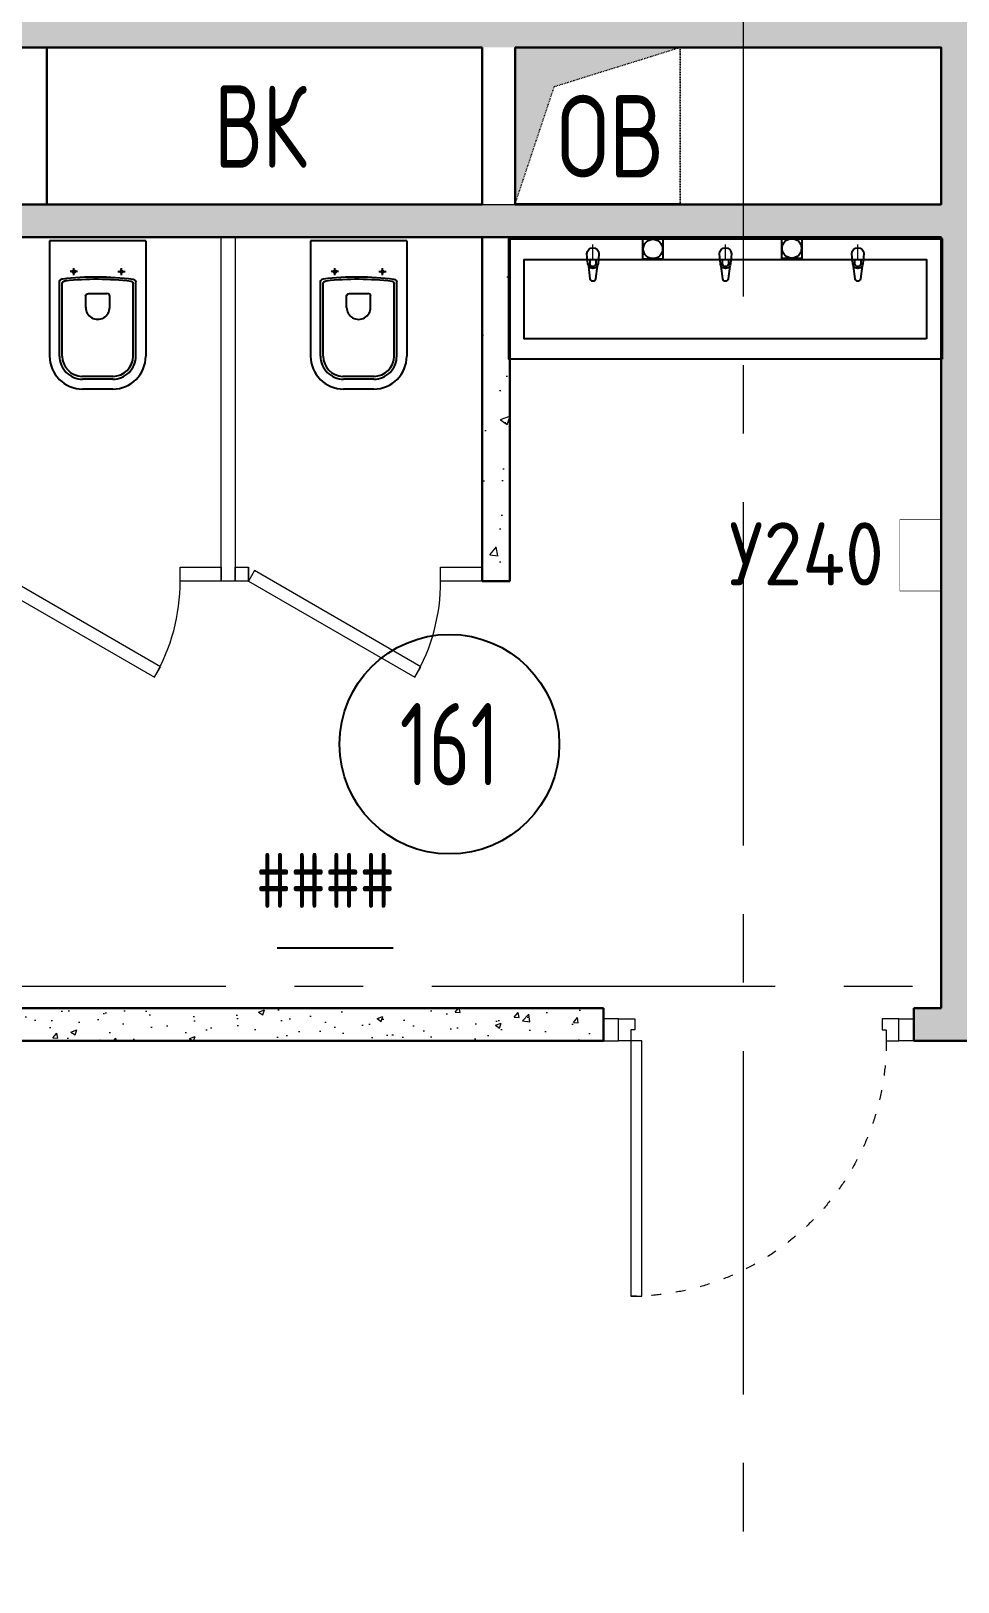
# Model space of a CAD drawing. Header units: millimetres. Extents: x -13407 to 8063098, y -2635 to 109271.
# Drawn here: x 17977 to 21351, y 61224 to 66874 of the extents above; entities that cross this region are included whole.
import ezdxf
from ezdxf.enums import TextEntityAlignment as Align

# ---------------------------------------------------------------- set-up
doc = ezdxf.new("R2010")
doc.units = ezdxf.units.MM
for name, pattern in [('ACAD_ISO03W100', [30, 12, -18]), ('ADSK_Скрыто', [6, 3, -3]), ('CENTER', [2, 1.25, -0.25, 0.25, -0.25])]:
    doc.linetypes.add(name, pattern=pattern)
doc.layers.get('Defpoints').update_dxf_attribs({"color": 6})
for name, color, linetype, lineweight in [('_0', 250, 'Continuous', 9), ('_Скрыто_', 7, 'ADSK_Скрыто', 9), ('АР_Двери', 5, 'Continuous', 18), ('АР_Маркер экспликации', 239, 'Continuous', 13), ('АР_Номер помещения', 1, 'Continuous', 25), ('АР_Оси', 193, 'Continuous', 9), ('АР_Перегородки газоблок', 165, 'Continuous', 30), ('АР_Перегородки газоблок_Штрих', 165, 'Continuous', 5), ('АР_Перегородки сантехнические', 216, 'Continuous', 9), ('АР_Помещения_площадь', 19, 'Continuous', 9), ('Спринклеры', 7, 'Continuous', 18), ('ТХ_ОСНОВНОЙ', 103, 'Continuous', 25), ('Эвакуация', 7, 'Continuous', 9)]:
    doc.layers.add(name, color=color, linetype=linetype, lineweight=lineweight)
for name, color, linetype in [('АР_Отверстия', 251, 'Continuous'), ('ТХ_дозаторы', 7, 'Continuous'), ('ТХ_обор_бытовое', 14, 'Continuous'), ('ТХ_сантехника', 253, 'Continuous')]:
    doc.layers.add(name, color=color, linetype=linetype)
doc.layers.get('АР_Маркер экспликации').off()
doc.styles.add('ICOCPEUR', font='isocpeur.ttf')
doc.styles.add('ISOCPEUR', font='isocpeur.ttf', dxfattribs={"width": 0.7})
doc.styles.add('ISOCPEUR_1', font='isocpeur.ttf', dxfattribs={"width": 0.9, "height": 250})
doc.styles.get("Standard").update_dxf_attribs({"font": 'arial.ttf'})
pattern_1 = [(50, (211803.85, -55205.68), (215.17805, -18.82564), [22.5, -247.5]), (355, (211803.85, -55205.68), (-41.6254, 225.65764), [18, -198]), (100.45144, (211821.79, -55207.25), (173.55265, 206.832), [19.12206, -210.34263]), (46.1842, (211803.85, -55145.68), (320.1724, -49.65578), [33.75, -371.25]), (96.63564, (211830.53, -55149.82), (280.3986, 292.2356), [28.6831, -315.51413]), (351.18416, (211803.85, -55145.68), (280.3986, 292.2356), [27, -297]), (21, (211833.85, -55160.68), (179.07212, -120.78567), [22.5, -247.5]), (326, (211833.85, -55160.68), (72.9946, 217.54501), [18, -198]), (71.45144, (211848.78, -55170.75), (252.06671, 96.75935), [19.12206, -210.34263]), (37.5, (211803.85, -55205.68), (3.647957, 99.868156), [0, -195.6, 0, -201, 0, -198.75]), (7.5, (211803.85, -55205.68), (78.92086, 118.323514), [0, -114.6, 0, -191.1, 0, -75.75]), (327.5, (211736.95, -55205.68), (160.14673, -6.766462), [0, -75, 0, -234, 0, -310.5]), (317.5, (211706.95, -55205.68), (174.95585, 30.031495), [0, -97.5, 0, -155.4, 0, -220.5])]

# ---------------------------------------------------------------- blocks, each defined once
blk = doc.blocks.new('*U308')
at = {"color": 253}
for points in [[(-55, -80), (-55, 0), (-115, 0), (-115, -40), (-100, -40), (-100, -80), (-55, -80)], [(0, 0), (0, -80), (-55, -80), (-55, 0), (0, 0)], [(-1130, 0), (-1130, -80), (-1075, -80), (-1075, 0), (-1130, 0)], [(-1075, -80), (-1075, 0), (-1015, 0), (-1015, -40), (-1030, -40), (-1030, -80), (-1075, -80)]]:
    blk.add_lwpolyline(points, dxfattribs=at)
blk.add_lwpolyline([(-100, -80), (-100, -1010), (-140, -1010), (-140, -80)], close=True, dxfattribs=at)
at = {"color": 253, "linetype": 'ACAD_ISO03W100', "ltscale": 3}
blk.add_arc((-100, -80), 930, 180, 270, dxfattribs=at)
blk = doc.blocks.new('*U310')
at = {"color": 253}
for p, q in [((0, 0), (0, 50)), ((700, 0), (700, 50))]:
    blk.add_line(p, q, dxfattribs=at)
blk.add_lwpolyline([(0, 0), (606.2, -350), (628.1, -312.1), (21.9, 37.9)], close=True, dxfattribs=at)
blk.add_arc((0, 0), 700, 330, 0, dxfattribs=at)
blk = doc.blocks.new('*U313')
at = {"color": 253}
for p, q in [((0, 0), (0, 50)), ((700, 0), (700, 50))]:
    blk.add_line(p, q, dxfattribs=at)
blk.add_lwpolyline([(0, 0), (606.2, -350), (628.1, -312.1), (21.9, 37.9)], close=True, dxfattribs=at)
blk.add_arc((0, 0), 700, 330, 0, dxfattribs=at)
blk = doc.blocks.new('*U542')
at = {"layer": 'Defpoints', "color": 253}
blk.add_line((473.1, -2070.1), (50.7, -2070.1), dxfattribs=at)
at = {"layer": 'АР_Номер помещения', "color": 253}
blk.add_circle((677.7, -1326.7), 400, dxfattribs=at)
at = {"layer": 'Defpoints', "color": 253, "style": 'ISOCPEUR', "width": 0.7}
blk.add_attdef('ПЛОЩАДЬ_ПОМЕЩЕНИЯ', text='', height=200, dxfattribs=at).set_placement((478, -1823.6), align=Align.MIDDLE_RIGHT)
at = {"layer": 'Defpoints', "color": 253, "style": 'ISOCPEUR', "width": 0.7, "flags": 1}
blk.add_attdef('КАТЕГОРИЯ', (-499.2, -2092.2), '', height=250, dxfattribs=at)
at = {"layer": 'АР_Номер помещения', "color": 253, "style": 'ISOCPEUR', "width": 0.7}
blk.add_attdef('НОМЕР_ПОМЕЩЕНИЯ', text='', height=300, dxfattribs=at).set_placement((677.7, -1326.7), align=Align.MIDDLE_CENTER)
at = {"layer": 'АР_Помещения_площадь', "color": 253, "lineweight": 30, "width": 0.7, "flags": 104}
blk.add_attdef('ИМЯ_ПОМЕЩЕНИЯ', text='', height=100, dxfattribs=at).set_placement((157.6, 1217.1), align=Align.MIDDLE_CENTER)
blk = doc.blocks.new('унитаз поликлиники')
at = {"color": 253}
for p, q in [((0, 175), (0, -175)), ((0, 175), (420, 175)), ((420, 138.7), (149.6, 138.7)), ((420, 129), (156.8, 128.7)), ((125.6, 86.7), (99.5, 86.7)), ((112.4, 73.1), (112.4, 100.2)), ((494, 57.1), (494, -57.1)), ((191.9, -33.7), (191.9, 33.7)), ((242.4, 43.7), (201.9, 43.7)), ((504, 55), (504, -55)), ((540, 55), (540, -55)), ((242.4, -43.7), (201.9, -43.7)), ((125.5, -86.5), (99.4, -86.5)), ((112.3, -73), (112.3, -100.1)), ((420, -139), (147.9, -138.7)), ((420, -129), (155.2, -128.7)), ((0, -175), (420, -175))]:
    blk.add_line(p, q, dxfattribs=at)
for centre, radius, start, end in [((420, 55), 120, 0, 90), ((420.5, 55.2), 83.5, 359.8619, 90.3335), ((420, 55), 74, 0, 90), ((242.4, 0), 43.7, 270, 90), ((420, -55), 120, 270, 0), ((420, -55), 84, 270, 0), ((420, -55), 74, 270, 358.4018)]:
    blk.add_arc(centre, radius, start, end, dxfattribs=at)
at = {"color": 253, "extrusion": (0, 0, -1)}
for centre, major_axis, ratio, start_param, end_param in [((1158.1, 0), (-731, -726.4), 0.993775, 0.659849, 0.910919), ((984.1, 0), (-23.4, -941.4), 0.89728, 1.422258, 1.677847), ((149.5, 127.3), (-5.6, -10.5), 0.821373, 1.269211, 2.570669), ((154.4, 119.8), (-5.61, -7.72), 0.798093, 1.232924, 2.686723), ((112.4, 86.8), (3.55, 3.55), 1, 5.504025, 11.78721), ((201.9, -33.5), (4.12, -9.49), 0.964797, 0.42926, 1.943413), ((147.9, -127.5), (5.4, -10.4), 0.836443, 0.56114, 1.877577), ((155.2, -117.5), (5.3, -10.4), 0.842984, 0.549902, 1.8819)]:
    blk.add_ellipse(centre, major_axis=major_axis, ratio=ratio, start_param=start_param, end_param=end_param, dxfattribs=at)
at = {"color": 253}
for centre, major_axis, ratio, start_param, end_param in [((201.9, 33.5), (4.12, 9.49), 0.964797, 0.42926, 1.943413), ((112.3, -86.6), (3.54, -3.55), 1, 5.504025, 11.78721)]:
    blk.add_ellipse(centre, major_axis=major_axis, ratio=ratio, start_param=start_param, end_param=end_param, dxfattribs=at)
blk = doc.blocks.new('232_Отверстие_Задание_на_отверстие_в_перекрытии_Спр_v3 - Тип1_1_ОВ-3252124-310_В_ОП_01_0_000')
at = {"layer": 'Спринклеры', "linetype": 'ADSK_Скрыто', "lineweight": 9}
blk.add_hatch(color=253, dxfattribs=at).paths.add_polyline_path([(-300, -285), (-299.8, -282.6), (-300, -282.6)])
at = {"layer": 'Эвакуация', "linetype": 'ADSK_Скрыто'}
blk.add_hatch(color=253, dxfattribs=at).paths.add_polyline_path([(-157.3, -285), (300, -285), (300, -282.6), (-299.8, -282.6), (-299.8, -285)])
at = {"layer": '_Скрыто_', "color": 253}
for p, q in [((292.4, 285), (-300, 285)), ((-300, 285), (292.4, 285)), ((292.4, 285), (-300, 285)), ((-157.5, 142.5), (300, 285)), ((300, 285), (292.7, 285)), ((292.7, 285), (300, 285)), ((300, 285), (292.7, 285)), ((300, 285), (300, -282.6)), ((300, -282.6), (300, 285)), ((-299.2, -282.6), (-157.5, 142.5))]:
    blk.add_line(p, q, dxfattribs=at)
at = {"layer": 'Эвакуация', "color": 253, "lineweight": 18}
for p, q in [((-300, 285), (-300, -285)), ((-300, 285), (-300, -285)), ((-300, -285), (-299.2, -282.6)), ((-300, -285), (300, -285)), ((300, -285), (300, -282.6))]:
    blk.add_line(p, q, dxfattribs=at)
at = {"layer": 'Эвакуация', "color": 253}
for p, q in [((-300, -285), (-300, 285)), ((300, -285), (-300, -285)), ((300, -282.6), (300, -285))]:
    blk.add_line(p, q, dxfattribs=at)
blk = doc.blocks.new('Из_буфера31843')
at = {"color": 253}
for p, q in [((365.8, 166.1), (359.2, 113.1)), ((394.6, 113.1), (388, 166.1)), ((915.8, 166.1), (909.2, 113.1)), ((944.6, 113.1), (938, 166.1)), ((1465.7, 166.1), (1459.1, 113.1)), ((1494.5, 113.1), (1487.9, 166.1)), ((355.9, 103.6), (351.9, 61.7)), ((363.3, 86.6), (363.3, 101.5)), ((390.5, 86.6), (363.3, 86.6)), ((390.5, 101.5), (390.5, 86.6)), ((401.9, 61.7), (397.9, 103.6)), ((905.9, 103.6), (901.9, 61.7)), ((913.3, 86.6), (913.3, 101.5)), ((940.5, 86.6), (913.3, 86.6)), ((940.5, 101.5), (940.5, 86.6)), ((951.9, 61.7), (947.9, 103.6)), ((1455.8, 103.6), (1451.8, 61.7)), ((1463.2, 86.6), (1463.2, 101.5)), ((1490.4, 86.6), (1463.2, 86.6)), ((1490.4, 101.5), (1490.4, 86.6)), ((1501.8, 61.7), (1497.8, 103.6))]:
    blk.add_line(p, q, dxfattribs=at)
at = {"color": 253, "lineweight": 13, "ltscale": 500}
for p, q in [((376.9, 85), (376.9, 22.5)), ((926.9, 85), (926.9, 22.5)), ((1476.9, 85), (1476.9, 22.5))]:
    blk.add_line(p, q, dxfattribs=at)
at = {"color": 253}
for points in [[(1826.9, 500), (26.9, 500), (26.9, 0), (1826.9, 0)], [(1761.9, 415), (91.9, 415), (91.9, 85), (1761.9, 85)]]:
    blk.add_lwpolyline(points, close=True, dxfattribs=at)
for centre, major_axis, start_param, end_param in [((376.9, 164.7), (-7.91, 7.91), 4.051589, 6.943986), ((926.9, 164.7), (-7.91, 7.91), 4.051589, 6.943986), ((1476.8, 164.7), (-7.91, 7.91), 4.051589, 6.943986), ((376.9, 101.7), (-14.9, -14.9), -1.35736, -0.875625), ((376.9, 101.7), (-14.9, 14.9), 4.498953, 6.496621), ((376.9, 101.5), (-9.62, 9.62), 3.926991, 7.068583), ((376.9, 101.7), (-14.9, 14.9), 4.017217, 4.498953), ((926.9, 101.7), (-14.9, -14.9), -1.35736, -0.875625), ((926.9, 101.7), (-14.9, 14.9), 4.498953, 6.496621), ((926.9, 101.5), (-9.62, 9.62), 3.926991, 7.068583), ((926.9, 101.7), (-14.9, 14.9), 4.017217, 4.498953), ((1476.8, 101.7), (-14.9, -14.9), -1.35736, -0.875625), ((1476.8, 101.7), (-14.9, 14.9), 4.498953, 6.496621), ((1476.8, 101.5), (-9.62, 9.62), 3.926991, 7.068583), ((1476.8, 101.7), (-14.9, 14.9), 4.017217, 4.498953), ((376.9, 61.7), (-17.7, -17.7), -0.785398, 2.356194), ((926.9, 61.7), (-17.7, -17.7), -0.785398, 2.356194), ((1476.8, 61.7), (-17.7, -17.7), -0.785398, 2.356194)]:
    blk.add_ellipse(centre, major_axis=major_axis, ratio=1, start_param=start_param, end_param=end_param, dxfattribs=at)
blk = doc.blocks.new('У240')
at = {"layer": 'ТХ_обор_бытовое', "color": 253, "lineweight": 0, "ltscale": 100, "transparency": 33554687, "const_width": 2}
blk.add_lwpolyline([(259065, 2931.5), (259065, 3191.5), (259215, 3191.5), (259215, 2931.5)], close=True, dxfattribs=at)
blk = doc.blocks.new('A$C500e89c7')
at = {"color": 253, "ltscale": 100}
blk.add_circle((-36.5, 37.3), 35.3, dxfattribs=at)
at = {"layer": 'ТХ_дозаторы', "color": 253, "ltscale": 100}
blk.add_lwpolyline([(-73, 74.7), (0, 74.7), (0, 0), (-73, 0)], close=True, dxfattribs=at)

msp = doc.modelspace()

# ---------------------------------------------------------------- hatches: boundary and pattern name
at = {"layer": 'АР_Перегородки газоблок_Штрих', "ltscale": 100}
h = msp.add_hatch(dxfattribs=at)
h.set_pattern_fill('AR-CONC', color=253, scale=30)
h.set_pattern_definition(pattern_1)
h.paths.add_polyline_path([(21409.9, 67946.7), (21289.9, 67946.7), (21289.9, 66934.6), (14441.4, 66934.6), (14441.4, 66814.6), (21289.9, 66814.6), (21290, 66242.8), (14439.9, 66242.8), (14439.9, 66122.8), (21290, 66122.8), (21290, 66116.9), (21290, 66116.9), (21290, 65678.6), (21290, 63315), (21190.7, 63315), (21190.7, 63195), (23369.9, 63195), (23369.9, 63315), (21410, 63315)])
edge = h.paths.add_edge_path()
edge.add_line((14439.9, 65900.1), (14439.9, 65937.6))
edge.add_arc((14265, 66227.6), 338.7, 279.3282, 301.0925, ccw=False)
edge.add_line((14319.9, 65893.5), (14319.9, 63315))
edge.add_line((14319.9, 63315), (14170, 63315))
edge.add_line((14170, 63315), (14170, 63195))
edge.add_line((14170, 63195), (14538.9, 63195))
edge.add_line((14538.9, 63195), (14538.9, 63315))
edge.add_line((14538.9, 63315), (14439.9, 63315))
edge.add_line((14439.9, 63315), (14439.9, 65900.1))
h.paths.add_polyline_path([(23889.9, 68065), (23809.9, 68065.1), (23769.9, 68065.1), (23769.9, 66508.6), (23769.9, 63195), (23889.9, 63195), (23889.9, 66742.8)])
h = msp.add_hatch(dxfattribs=at)
h.set_pattern_fill('AR-CONC', color=253, scale=2)
h.set_pattern_definition([(50, (-460482.84, -105438.9), (364.36934, -31.87817), [38.1, -419.1]), (355, (-460482.84, -105438.9), (-70.48684, 382.1137), [30.48, -335.28117]), (100.451445, (-460452.47, -105441.55), (293.8825, 350.2355), [32.38002, -356.1805]), (46.1842, (-460482.84, -105337.3), (542.1581, -84.08466), [57.15, -628.65]), (96.63556, (-460437.66, -105344.3), (474.80827, 494.85225), [48.57005, -534.2712]), (351.18415, (-460482.84, -105337.3), (474.80827, 494.85225), [45.71993, -502.91946]), (21, (-460432.04, -105362.7), (303.22878, -204.5304), [38.1, -419.1]), (326, (-460432.04, -105362.7), (123.60406, 368.37593), [30.48, -335.28]), (71.451445, (-460406.77, -105379.74), (426.83284, 163.84554), [32.38002, -356.17988]), (37.5, (-460482.84, -105438.9), (6.177207, 169.110078), [0, -331.216, 0, -340.36, 0, -336.55]), (7.5, (-460482.84, -105438.9), (133.639325, 200.36115), [0, -194.056, 0, -323.596, 0, -128.27]), (327.5, (-460596.12, -105438.9), (271.18119, -11.457488), [0, -127, 0, -396.24, 0, -525.78]), (317.5, (-460646.92, -105438.9), (296.25836, 50.85298), [0, -165.1, 0, -263.144, 0, -373.38])])
h.paths.add_polyline_path([(19619.9, 65994.6), (19619.9, 64910.5), (19719.9, 64910.5), (19719.9, 65994.6)])
h = msp.add_hatch(dxfattribs=at)
h.set_pattern_fill('AR-CONC', color=253, scale=30)
h.set_pattern_definition(pattern_1)
h.paths.add_polyline_path([(17769.9, 63315), (17769.9, 63195), (17769.9, 63195), (17769.9, 63315), (20060.7, 63315), (20060.7, 63195), (17769.9, 63195), (17769.9, 63315), (17769.9, 63195), (17769.9, 63315)])
at = {"layer": 'Спринклеры', "ltscale": 100}
h = msp.add_hatch(dxfattribs=at)
h.set_pattern_fill('ANSI31', color=253)
h.set_pattern_definition([(45, (211803.8535, -55205.68246), (-0.08838834765, 0.08838834765), [])])
h.paths.add_polyline_path([(20339.7, 66814.6), (19739.9, 66814.6), (19739.9, 66245.3), (19740.5, 66247), (19882.2, 66672.1)])
h.paths.add_polyline_path([(17569.9, 66794.2), (17914.7, 66815), (15919.9, 66814.6), (15919.9, 66242.8), (16034.8, 66701.4)])

# ---------------------------------------------------------------- linework, layer by layer
at = {"layer": '_0', "color": 253, "ltscale": 100}
msp.add_line((15799.9, 66242.8), (20216.6, 66242.8), dxfattribs=at)
at = {"layer": 'АР_Оси', "color": 253, "linetype": 'CENTER', "ltscale": 1000}
for p, q in [((20569.9, 79157.5), (20569.9, 23425.1)), ((-12563.8, 63395), (70614.6, 63395))]:
    msp.add_line(p, q, dxfattribs=at)
at = {"layer": 'АР_Перегородки газоблок', "color": 253, "ltscale": 100}
for points in [[(19619.9, 66814.6), (15919.9, 66814.6)], [(18034.7, 66814.6), (18034.7, 66242.8)], [(19619.9, 66242.8), (19619.9, 66814.6)], [(21289.9, 66814.6), (19739.9, 66814.6)], [(19739.9, 66814.6), (19739.9, 66242.8)], [(19739.9, 66242.8), (21290, 66242.8), (21289.9, 66814.6), (19739.9, 66814.6)], [(15919.9, 66242.8), (18891.4, 66242.8)], [(18614.9, 66242.8), (19619.9, 66242.8)], [(19619.9, 66122.8), (15919.9, 66122.8)], [(19619.9, 64870.5), (19619.9, 66122.8)], [(19619.9, 66122.8), (21290, 66122.8), (21290, 63315)], [(19619.9, 66122.8), (19619.9, 66122.8)], [(19719.9, 66122.8), (19719.9, 64870.5)], [(19719.9, 64870.5), (19619.9, 64870.5)], [(17769.9, 63315), (20060.7, 63315)], [(20060.7, 63315), (20060.7, 63195)], [(21190.7, 63315), (21290, 63315)], [(21190.7, 63195), (21190.7, 63315)], [(20060.7, 63195), (17769.9, 63195)], [(23369.9, 63195), (21190.7, 63195)]]:
    msp.add_lwpolyline(points, dxfattribs=at)
at = {"layer": 'АР_Перегородки сантехнические', "color": 253, "lineweight": 0}
for points in [[(18669.9, 66122.8), (18719.9, 66122.8), (18719.9, 64870.5), (18669.9, 64870.5)], [(18669.9, 64920.5), (18669.9, 64870.5), (18520.4, 64870.5), (18520.4, 64920.5)], [(18768.4, 64920.5), (18768.4, 64870.5), (18719.9, 64870.5), (18719.9, 64920.5)], [(19619.9, 64920.5), (19619.9, 64870.5), (19468.4, 64870.5), (19468.4, 64920.5)]]:
    msp.add_lwpolyline(points, close=True, dxfattribs=at)

# ---------------------------------------------------------------- block references
at = {"layer": '_Скрыто_', "color": 253}
msp.add_blockref('232_Отверстие_Задание_на_отверстие_в_перекрытии_Спр_v3 - Тип1_1_ОВ-3252124-310_В_ОП_01_0_000', (20039.7, 66529.6), dxfattribs=at)
at = {"layer": 'АР_Двери', "color": 253, "lineweight": 30}
for name, p in [('*U313', (17820.4, 64870.5)), ('*U310', (18768.4, 64870.5))]:
    msp.add_blockref(name, p, dxfattribs=at)
at = {"layer": 'АР_Двери', "color": 253, "xscale": -1}
msp.add_blockref('*U308', (20060.7, 63275), dxfattribs=at)
at = {"layer": 'АР_Маркер экспликации', "color": 253}
ref = msp.add_blockref('*U542', (18822.7, 65602.8), dxfattribs=at)
ref.add_attrib('НОМЕР_ПОМЕЩЕНИЯ', '161', dxfattribs={"layer": 'АР_Номер помещения', "color": 253, "height": 300, "style": 'ISOCPEUR', "width": 0.7}).set_placement((19500.4, 64276.1), align=Align.MIDDLE_CENTER)
ref.add_attrib('ПЛОЩАДЬ_ПОМЕЩЕНИЯ', '####', dxfattribs={"layer": 'Defpoints', "color": 253, "height": 200, "style": 'ISOCPEUR', "width": 0.7}).set_placement((19300.6, 63779.3), align=Align.MIDDLE_RIGHT)
at = {"layer": 'ТХ_дозаторы', "color": 253, "ltscale": 100}
for p in [(20277.7, 66043), (20783.2, 66045.3)]:
    msp.add_blockref('A$C500e89c7', p, dxfattribs=at)
at = {"layer": 'ТХ_ОСНОВНОЙ', "color": 253}
msp.add_blockref('У240', (-237925, 61902.6), dxfattribs=at)
at = {"layer": 'ТХ_сантехника', "color": 253, "rotation": 270.0015666875582}
for p in [(18219.9, 66110.1), (18219.9, 66110), (19169.9, 66110)]:
    msp.add_blockref('унитаз поликлиники', p, dxfattribs=at)
at = {"layer": 'ТХ_сантехника', "color": 253, "xscale": -0.876620401558563, "yscale": 0.876620401558563, "zscale": 0.876620401558563, "rotation": 180}
msp.add_blockref('Из_буфера31843', (19692.4, 66116.9), dxfattribs=at)

# ---------------------------------------------------------------- texts
at = {"layer": 'Defpoints', "color": 253, "style": 'ISOCPEUR_1', "width": 0.9}
msp.add_text('У240', height=230, dxfattribs=at).set_placement((20517.4, 64854.3))
at = {"layer": 'АР_Отверстия', "color": 253, "ltscale": 100, "char_height": 300, "attachment_point": 5, "line_spacing_factor": 0.7, "style": 'ICOCPEUR'}
for s, insert in [('\\A1;{\\W0.7;ВК}', (18812.7, 66526.2)), ('\\A1;{\\W0.8;ОВ}', (20086.8, 66490.8))]:
    msp.add_mtext(s, dxfattribs=dict(at, insert=insert))

doc.saveas('drawing.dxf')
